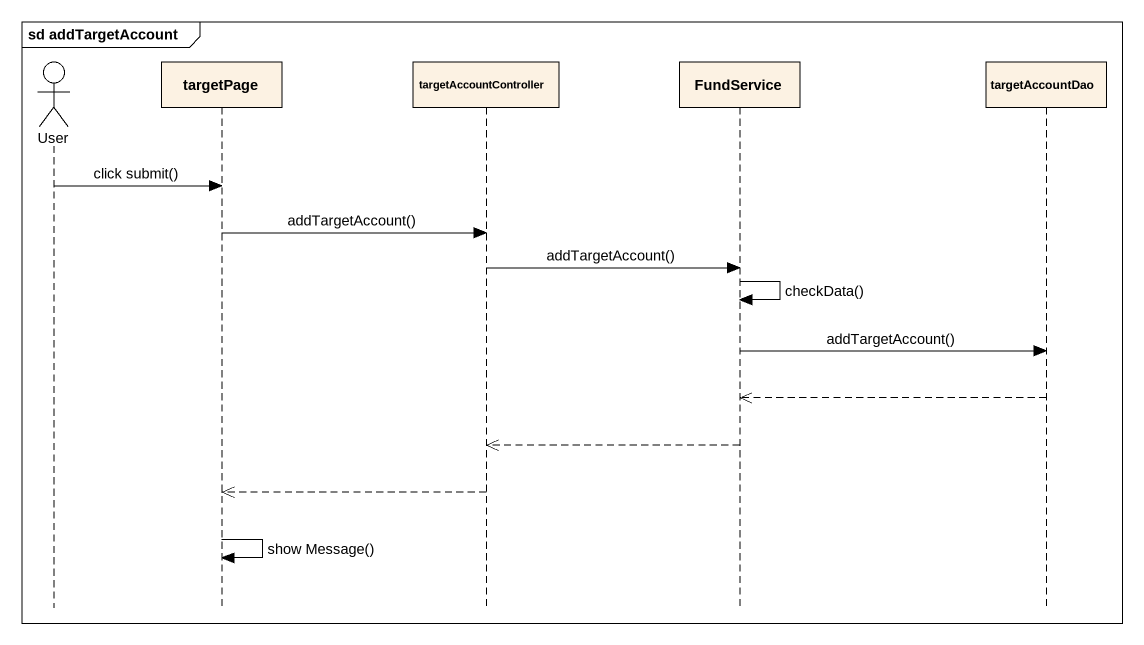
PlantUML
@startuml
mainframe sd addTargetAccount
hide footbox
actor User
participant targetPage
participant targetAccountController
participant FundService
participant targetAccountDao

User -> targetPage : click submit()
targetPage -> targetAccountController : addTargetAccount()
targetAccountController -> FundService : addTargetAccount()
FundService -> FundService : checkData()
FundService -> targetAccountDao : addTargetAccount()
targetAccountDao -->> FundService
FundService -->> targetAccountController
targetAccountController -->> targetPage
targetPage -> targetPage : show Message()
@enduml
